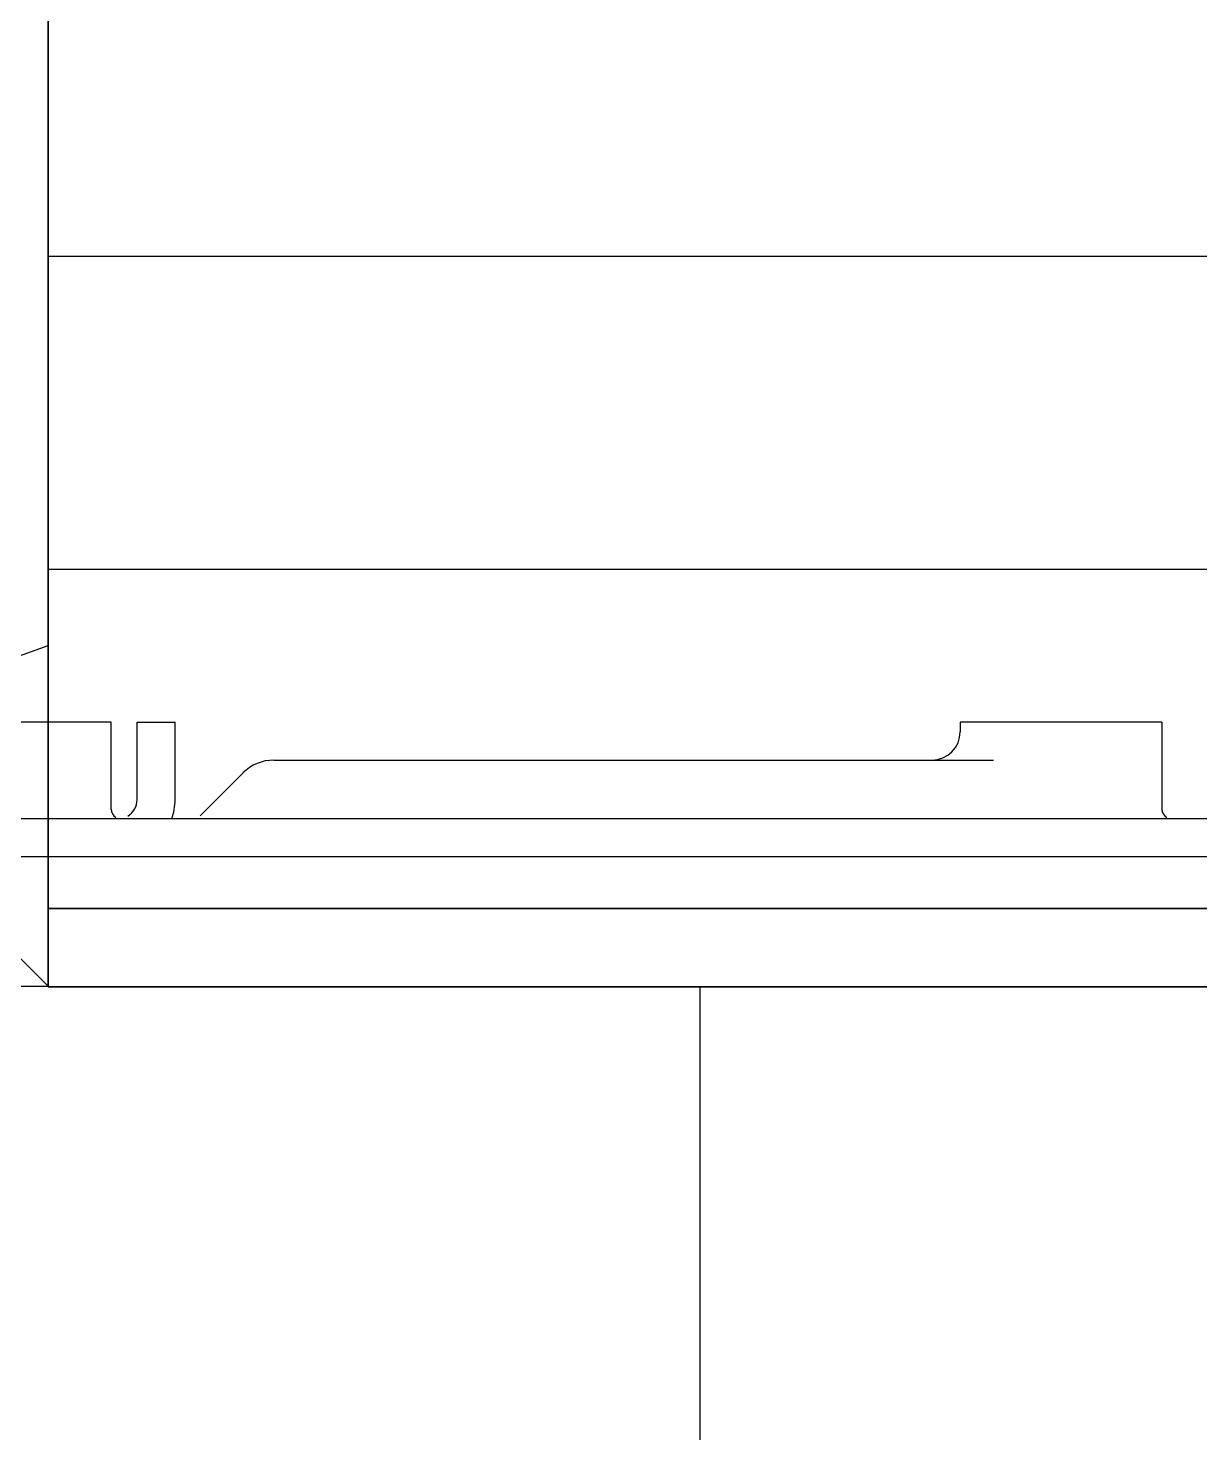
# Model space of a CAD drawing. Header units: millimetres. Extents: x 30557 to 235556, y -116603 to -73383.
# Drawn here: x 36274.73 to 36311.87, y -74655.17 to -74610.64 of the extents above; entities that cross this region are included whole.
import ezdxf

# ---------------------------------------------------------------- set-up
doc = ezdxf.new("R2010")
doc.units = ezdxf.units.MM

# ---------------------------------------------------------------- blocks, each defined once
blk = doc.blocks.new('1756-EN2TR-Z')
at = {"color": 7, "linetype": 'Continuous'}
for p, q in [((34.455, 0), (34.455, 142.321)), ((33.358, 8.604), (34.455, 9.003)), ((32.96, 1.495), (34.455, 0)), ((0, 0), (34.455, 0))]:
    blk.add_line(p, q, dxfattribs=at)
blk = doc.blocks.new('1756-IO-Z')
for p, q in [((0, -142.681), (0, 0)), ((0, 0), (0, -142.681)), ((0, -125.445), (34.422, -125.445)), ((0, -133.719), (34.422, -133.719)), ((34.422, -142.681), (0, -142.681)), ((0, -142.681), (34.422, -142.681)), ((0, -144.745), (0, -142.681)), ((0, -142.681), (0, -144.745)), ((34.422, -144.745), (0, -144.745)), ((0, -144.745), (34.422, -144.745))]:
    blk.add_line(p, q)
blk = doc.blocks.new('1756-A13-Z')
at = {"color": 7, "linetype": 'Continuous'}
for p, q in [((96.633, -129.743), (91.306, -129.743)), ((96.633, -132.039), (96.633, -129.743)), ((97.32, -131.788), (97.32, -129.743)), ((97.32, -129.743), (98.322, -129.743)), ((98.322, -131.788), (98.322, -129.743)), ((119.055, -129.743), (119.055, -129.994)), ((124.381, -129.743), (119.055, -129.743)), ((124.381, -129.743), (124.381, -132.039)), ((100.93, -130.746), (119.934, -130.746)), ((100.115, -131.083), (98.983, -132.216)), ((26.36, -132.289), (237.186, -132.289)), ((26.36, -133.291), (237.186, -133.291))]:
    blk.add_line(p, q, dxfattribs=at)
for centre, radius, start, end in [((118.303, -129.994), 0.752, 270, 0), ((100.93, -131.898), 1.153, 90, 135), ((96.883, -132.039), 0.251, 180, 240), ((96.819, -131.788), 0.501, 300.1074, 0), ((96.819, -131.788), 1.503, 340.2953, 0), ((124.632, -132.039), 0.251, 180, 240)]:
    blk.add_arc(centre, radius, start, end, dxfattribs=at)

msp = doc.modelspace()

# ---------------------------------------------------------------- linework, layer by layer
msp.add_line((36296.025, -74641.029), (36296.025, -74754.3))

# ---------------------------------------------------------------- block references
at = {"xscale": 1.2, "yscale": 1.2, "zscale": 1.2}
for name, p in [('1756-A13-Z', (36161.407, -74476.952)), ('1756-EN2TR-Z', (36234.026, -74641.014)), ('1756-IO-Z', (36275.372, -74467.335))]:
    msp.add_blockref(name, p, dxfattribs=at)

doc.saveas('drawing.dxf')
